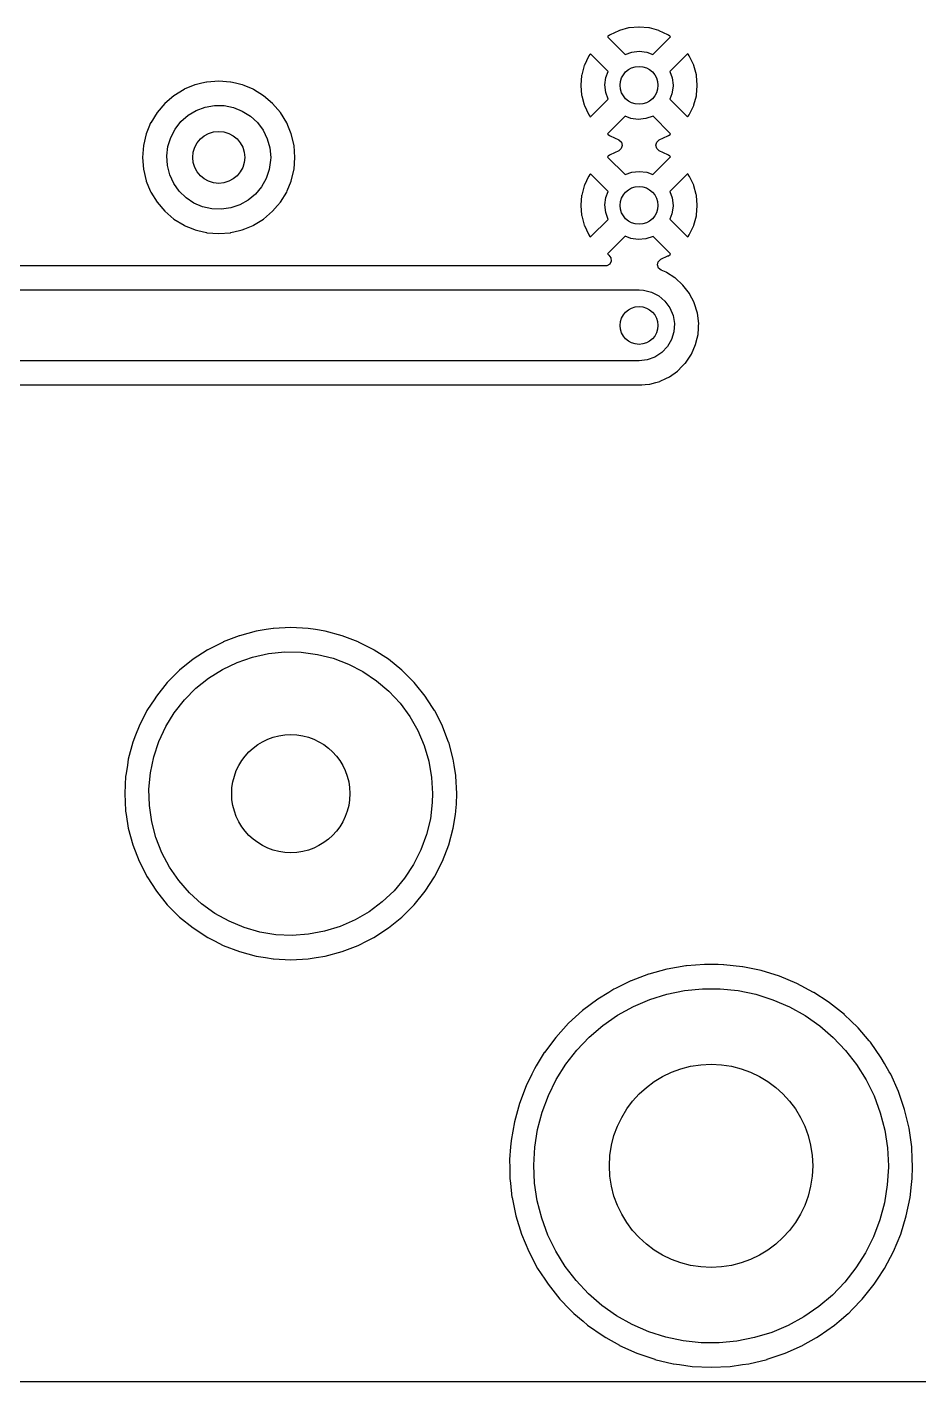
# Model space of a CAD drawing. Extents: x 80 to 223, y -132 to -72.
# Drawn here: x 140.22 to 159.08, y -131.83 to -103.16 of the extents above; entities that cross this region are included whole.
import ezdxf

# ---------------------------------------------------------------- set-up
doc = ezdxf.new("R2010")
doc.units = 0
doc.layers.add('BLACK', color=7, linetype='CONTINUOUS')

msp = doc.modelspace()

# ---------------------------------------------------------------- linework, layer by layer
at = {"layer": 'BLACK', "linetype": 'CONTINUOUS'}
for p, q in [((152.943, -103.181), (152.746, -103.234)), ((152.953, -103.18), (152.943, -103.181)), ((153.157, -103.162), (152.953, -103.18)), ((153.167, -103.162), (153.157, -103.162)), ((153.371, -103.18), (153.167, -103.162)), ((153.381, -103.181), (153.371, -103.18)), ((153.578, -103.234), (153.381, -103.181)), ((152.506, -103.354), (152.498, -103.364)), ((152.498, -103.364), (152.505, -103.378)), ((152.505, -103.378), (152.866, -103.739)), ((152.541, -103.33), (152.506, -103.354)), ((152.551, -103.324), (152.541, -103.33)), ((152.735, -103.238), (152.551, -103.324)), ((152.746, -103.234), (152.735, -103.238)), ((153.457, -103.74), (153.82, -103.377)), ((153.589, -103.238), (153.578, -103.234)), ((153.773, -103.324), (153.589, -103.238)), ((153.783, -103.33), (153.773, -103.324)), ((153.817, -103.353), (153.783, -103.33)), ((153.826, -103.365), (153.817, -103.353)), ((153.82, -103.377), (153.826, -103.365)), ((152.121, -103.739), (152.098, -103.773)), ((152.133, -103.73), (152.121, -103.739)), ((152.145, -103.736), (152.133, -103.73)), ((152.508, -104.099), (152.145, -103.736)), ((152.866, -103.739), (153.007, -103.691)), ((153.007, -103.691), (153.167, -103.674)), ((153.167, -103.674), (153.326, -103.693)), ((153.326, -103.693), (153.457, -103.74)), ((154.178, -103.737), (153.817, -104.098)), ((154.192, -103.73), (154.178, -103.737)), ((154.202, -103.738), (154.192, -103.73)), ((154.226, -103.773), (154.202, -103.738)), ((152.002, -103.978), (151.949, -104.175)), ((152.006, -103.967), (152.002, -103.978)), ((152.092, -103.783), (152.006, -103.967)), ((152.098, -103.773), (152.092, -103.783)), ((154.232, -103.783), (154.226, -103.773)), ((154.318, -103.967), (154.232, -103.783)), ((154.322, -103.978), (154.318, -103.967)), ((154.375, -104.175), (154.322, -103.978)), ((144.015, -104.326), (143.914, -104.35)), ((144.02, -104.324), (144.015, -104.326)), ((144.015, -104.326), (144.015, -104.326)), ((144.272, -104.305), (144.02, -104.324)), ((144.524, -104.324), (144.272, -104.305)), ((144.529, -104.326), (144.524, -104.324)), ((144.63, -104.35), (144.529, -104.326)), ((144.529, -104.326), (144.529, -104.326)), ((151.948, -104.185), (151.93, -104.389)), ((151.949, -104.175), (151.948, -104.185)), ((152.442, -104.384), (152.462, -104.225)), ((152.462, -104.225), (152.508, -104.099)), ((153.817, -104.098), (153.864, -104.234)), ((153.864, -104.234), (153.882, -104.394)), ((154.376, -104.185), (154.375, -104.175)), ((154.394, -104.389), (154.376, -104.185)), ((143.324, -104.613), (143.131, -104.777)), ((143.539, -104.48), (143.324, -104.613)), ((143.544, -104.478), (143.539, -104.48)), ((143.769, -104.385), (143.544, -104.478)), ((143.544, -104.478), (143.544, -104.478)), ((143.773, -104.383), (143.769, -104.385)), ((143.769, -104.385), (143.769, -104.385)), ((143.914, -104.35), (143.773, -104.383)), ((144.771, -104.383), (144.63, -104.35)), ((144.775, -104.385), (144.771, -104.383)), ((144.809, -104.399), (144.775, -104.385)), ((144.775, -104.385), (144.775, -104.385)), ((145, -104.478), (144.809, -104.399)), ((145.005, -104.48), (145, -104.478)), ((145, -104.478), (145, -104.478)), ((145.22, -104.613), (145.005, -104.48)), ((145.413, -104.777), (145.22, -104.613)), ((151.93, -104.389), (151.93, -104.399)), ((151.93, -104.399), (151.948, -104.603)), ((151.948, -104.603), (151.949, -104.613)), ((151.949, -104.613), (152.002, -104.81)), ((152.458, -104.544), (152.442, -104.384)), ((152.506, -104.69), (152.458, -104.544)), ((153.859, -104.573), (153.816, -104.688)), ((153.882, -104.414), (153.859, -104.573)), ((153.882, -104.394), (153.882, -104.414)), ((154.322, -104.81), (154.375, -104.613)), ((154.375, -104.613), (154.376, -104.603)), ((154.376, -104.603), (154.394, -104.399)), ((154.394, -104.399), (154.394, -104.389)), ((143.131, -104.777), (142.967, -104.97)), ((143.798, -104.925), (143.987, -104.855)), ((143.987, -104.855), (144.186, -104.821)), ((144.186, -104.821), (144.387, -104.824)), ((144.387, -104.824), (144.584, -104.863)), ((144.584, -104.863), (144.771, -104.938)), ((145.577, -104.97), (145.413, -104.777)), ((152.002, -104.81), (152.006, -104.821)), ((152.006, -104.821), (152.092, -105.005)), ((152.146, -105.051), (152.506, -104.69)), ((153.816, -104.688), (154.179, -105.052)), ((154.232, -105.005), (154.318, -104.821)), ((154.318, -104.821), (154.322, -104.81)), ((142.832, -105.19), (142.795, -105.281)), ((142.834, -105.185), (142.832, -105.19)), ((142.832, -105.19), (142.832, -105.19)), ((142.967, -104.97), (142.834, -105.185)), ((143.349, -105.319), (143.474, -105.161)), ((143.474, -105.161), (143.625, -105.028)), ((143.625, -105.028), (143.798, -104.925)), ((144.771, -104.938), (144.942, -105.045)), ((144.942, -105.045), (145.089, -105.182)), ((145.089, -105.182), (145.21, -105.343)), ((145.71, -105.185), (145.577, -104.97)), ((145.712, -105.19), (145.71, -105.185)), ((145.749, -105.281), (145.712, -105.19)), ((145.712, -105.19), (145.712, -105.19)), ((152.092, -105.005), (152.098, -105.015)), ((152.098, -105.015), (152.122, -105.05)), ((152.122, -105.05), (152.132, -105.058)), ((152.132, -105.058), (152.146, -105.051)), ((152.867, -105.048), (152.504, -105.411)), ((152.988, -105.093), (152.867, -105.048)), ((153.147, -105.114), (152.988, -105.093)), ((153.307, -105.099), (153.147, -105.114)), ((153.459, -105.05), (153.307, -105.099)), ((153.819, -105.41), (153.459, -105.05)), ((154.179, -105.052), (154.191, -105.058)), ((154.191, -105.058), (154.203, -105.049)), ((154.203, -105.049), (154.226, -105.015)), ((154.226, -105.015), (154.232, -105.005)), ((142.737, -105.419), (142.678, -105.666)), ((142.795, -105.281), (142.737, -105.419)), ((143.256, -105.497), (143.349, -105.319)), ((145.21, -105.343), (145.299, -105.524)), ((145.807, -105.419), (145.749, -105.281)), ((145.807, -105.423), (145.807, -105.419)), ((145.866, -105.666), (145.807, -105.423)), ((152.504, -105.411), (152.498, -105.423)), ((152.498, -105.423), (152.507, -105.435)), ((152.507, -105.435), (152.541, -105.458)), ((152.541, -105.458), (152.551, -105.464)), ((152.551, -105.464), (152.735, -105.55)), ((153.589, -105.55), (153.773, -105.464)), ((153.773, -105.464), (153.783, -105.458)), ((153.783, -105.458), (153.818, -105.434)), ((153.818, -105.434), (153.826, -105.424)), ((153.826, -105.424), (153.819, -105.41)), ((142.678, -105.666), (142.659, -105.918)), ((143.172, -105.889), (143.196, -105.689)), ((143.196, -105.689), (143.256, -105.497)), ((145.299, -105.524), (145.354, -105.718)), ((145.354, -105.718), (145.372, -105.918)), ((145.885, -105.918), (145.866, -105.666)), ((152.735, -105.55), (152.788, -105.597)), ((152.787, -105.733), (152.735, -105.778)), ((152.808, -105.665), (152.787, -105.733)), ((152.788, -105.597), (152.808, -105.665)), ((153.516, -105.663), (153.537, -105.595)), ((153.536, -105.731), (153.516, -105.663)), ((153.589, -105.778), (153.536, -105.731)), ((153.537, -105.595), (153.589, -105.55)), ((142.659, -105.918), (142.678, -106.17)), ((143.186, -106.09), (143.172, -105.889)), ((145.37, -105.976), (145.342, -106.175)), ((145.372, -105.918), (145.37, -105.976)), ((145.866, -106.17), (145.885, -105.918)), ((152.506, -105.894), (152.498, -105.904)), ((152.498, -105.904), (152.505, -105.918)), ((152.505, -105.918), (152.866, -106.279)), ((152.541, -105.87), (152.506, -105.894)), ((152.551, -105.864), (152.541, -105.87)), ((152.735, -105.778), (152.551, -105.864)), ((153.457, -106.28), (153.82, -105.917)), ((153.773, -105.864), (153.589, -105.778)), ((153.783, -105.87), (153.773, -105.864)), ((153.817, -105.893), (153.783, -105.87)), ((153.826, -105.905), (153.817, -105.893)), ((153.82, -105.917), (153.826, -105.905)), ((142.678, -106.17), (142.737, -106.417)), ((143.235, -106.285), (143.186, -106.09)), ((143.319, -106.468), (143.235, -106.285)), ((145.342, -106.175), (145.277, -106.365)), ((145.807, -106.417), (145.866, -106.17)), ((152.092, -106.323), (152.006, -106.507)), ((152.098, -106.313), (152.092, -106.323)), ((152.121, -106.279), (152.098, -106.313)), ((152.133, -106.27), (152.121, -106.279)), ((152.145, -106.276), (152.133, -106.27)), ((152.508, -106.639), (152.145, -106.276)), ((152.866, -106.279), (153.007, -106.231)), ((153.007, -106.231), (153.167, -106.214)), ((153.167, -106.214), (153.326, -106.233)), ((153.326, -106.233), (153.457, -106.28)), ((154.178, -106.277), (153.817, -106.638)), ((154.192, -106.27), (154.178, -106.277)), ((154.202, -106.278), (154.192, -106.27)), ((154.226, -106.313), (154.202, -106.278)), ((154.232, -106.323), (154.226, -106.313)), ((154.318, -106.507), (154.232, -106.323)), ((142.737, -106.417), (142.739, -106.421)), ((142.739, -106.421), (142.739, -106.421)), ((142.739, -106.421), (142.823, -106.624)), ((142.823, -106.624), (142.834, -106.651)), ((143.436, -106.632), (143.319, -106.468)), ((145.179, -106.541), (145.05, -106.696)), ((145.277, -106.365), (145.179, -106.541)), ((145.71, -106.651), (145.721, -106.624)), ((145.721, -106.624), (145.805, -106.421)), ((145.805, -106.421), (145.807, -106.417)), ((145.805, -106.421), (145.805, -106.421)), ((152.002, -106.518), (151.949, -106.715)), ((152.006, -106.507), (152.002, -106.518)), ((154.322, -106.518), (154.318, -106.507)), ((154.371, -106.702), (154.322, -106.518)), ((142.834, -106.651), (142.967, -106.866)), ((142.967, -106.866), (143.131, -107.059)), ((143.58, -106.773), (143.436, -106.632)), ((143.747, -106.885), (143.58, -106.773)), ((143.932, -106.964), (143.747, -106.885)), ((144.895, -106.825), (144.719, -106.923)), ((145.05, -106.696), (144.895, -106.825)), ((145.515, -106.939), (145.577, -106.866)), ((145.577, -106.866), (145.71, -106.651)), ((151.948, -106.725), (151.93, -106.929)), ((151.949, -106.715), (151.948, -106.725)), ((152.442, -106.924), (152.462, -106.765)), ((152.462, -106.765), (152.508, -106.639)), ((153.817, -106.638), (153.864, -106.774)), ((153.864, -106.774), (153.882, -106.934)), ((154.375, -106.715), (154.371, -106.702)), ((154.376, -106.725), (154.375, -106.715)), ((154.394, -106.929), (154.376, -106.725)), ((143.131, -107.059), (143.324, -107.223)), ((144.128, -107.009), (143.932, -106.964)), ((144.33, -107.016), (144.128, -107.009)), ((144.529, -106.988), (144.33, -107.016)), ((144.719, -106.923), (144.529, -106.988)), ((145.22, -107.223), (145.413, -107.059)), ((145.413, -107.059), (145.515, -106.939)), ((151.93, -106.929), (151.93, -106.939)), ((151.93, -106.939), (151.948, -107.143)), ((151.948, -107.143), (151.949, -107.153)), ((151.949, -107.153), (152.002, -107.35)), ((152.458, -107.084), (152.442, -106.924)), ((152.506, -107.23), (152.458, -107.084)), ((153.859, -107.113), (153.816, -107.228)), ((153.882, -106.954), (153.859, -107.113)), ((153.882, -106.934), (153.882, -106.954)), ((154.322, -107.35), (154.375, -107.153)), ((154.375, -107.153), (154.376, -107.143)), ((154.376, -107.143), (154.394, -106.939)), ((154.394, -106.939), (154.394, -106.929)), ((143.324, -107.223), (143.539, -107.356)), ((143.539, -107.356), (143.544, -107.358)), ((143.544, -107.358), (143.544, -107.358)), ((143.544, -107.358), (143.721, -107.431)), ((143.721, -107.431), (143.773, -107.453)), ((143.773, -107.453), (143.83, -107.466)), ((143.83, -107.466), (144.015, -107.51)), ((144.529, -107.51), (144.714, -107.466)), ((144.714, -107.466), (144.771, -107.453)), ((144.771, -107.453), (144.823, -107.431)), ((144.823, -107.431), (145, -107.358)), ((145, -107.358), (145.005, -107.356)), ((145, -107.358), (145, -107.358)), ((145.005, -107.356), (145.22, -107.223)), ((152.002, -107.35), (152.006, -107.361)), ((152.006, -107.361), (152.092, -107.545)), ((152.146, -107.591), (152.506, -107.23)), ((153.816, -107.228), (154.179, -107.592)), ((154.232, -107.545), (154.318, -107.361)), ((154.318, -107.361), (154.322, -107.35)), ((144.015, -107.51), (144.015, -107.51)), ((144.015, -107.51), (144.02, -107.512)), ((144.02, -107.512), (144.272, -107.531)), ((144.272, -107.531), (144.524, -107.512)), ((144.524, -107.512), (144.529, -107.51)), ((144.529, -107.51), (144.529, -107.51)), ((152.092, -107.545), (152.098, -107.555)), ((152.098, -107.555), (152.122, -107.59)), ((152.122, -107.59), (152.132, -107.598)), ((152.132, -107.598), (152.146, -107.591)), ((152.867, -107.588), (152.504, -107.951)), ((152.988, -107.633), (152.867, -107.588)), ((153.147, -107.654), (152.988, -107.633)), ((153.307, -107.639), (153.147, -107.654)), ((153.459, -107.59), (153.307, -107.639)), ((153.819, -107.95), (153.459, -107.59)), ((154.179, -107.592), (154.191, -107.598)), ((154.191, -107.598), (154.203, -107.589)), ((154.203, -107.589), (154.226, -107.555)), ((154.226, -107.555), (154.232, -107.545)), ((152.504, -107.951), (152.498, -107.963)), ((152.498, -107.963), (152.507, -107.975)), ((152.507, -107.975), (152.524, -107.986)), ((152.524, -107.986), (152.568, -108.042)), ((152.568, -108.042), (152.576, -108.112)), ((153.623, -108.074), (153.773, -108.004)), ((153.773, -108.004), (153.783, -107.998)), ((153.783, -107.998), (153.818, -107.974)), ((153.818, -107.974), (153.826, -107.964)), ((153.826, -107.964), (153.819, -107.95)), ((152.452, -108.215), (138.815, -108.215)), ((152.482, -108.212), (152.452, -108.215)), ((152.543, -108.176), (152.482, -108.212)), ((152.576, -108.112), (152.543, -108.176)), ((153.55, -108.194), (153.567, -108.125)), ((153.573, -108.261), (153.55, -108.194)), ((153.567, -108.125), (153.623, -108.074)), ((153.629, -108.305), (153.573, -108.261)), ((153.736, -108.348), (153.629, -108.305)), ((153.74, -108.351), (153.736, -108.348)), ((153.921, -108.465), (153.74, -108.351)), ((153.926, -108.468), (153.921, -108.465)), ((153.921, -108.465), (153.921, -108.465)), ((154.092, -108.619), (153.926, -108.468)), ((154.229, -108.797), (154.092, -108.619)), ((138.724, -108.724), (153.162, -108.724)), ((153.162, -108.724), (153.255, -108.73)), ((153.255, -108.73), (153.423, -108.771)), ((153.423, -108.771), (153.578, -108.85)), ((153.578, -108.85), (153.711, -108.963)), ((154.231, -108.802), (154.229, -108.797)), ((154.329, -108.99), (154.231, -108.802)), ((154.231, -108.802), (154.231, -108.802)), ((153.711, -108.963), (153.813, -109.102)), ((153.813, -109.102), (153.881, -109.262)), ((154.332, -108.997), (154.329, -108.99)), ((154.398, -109.211), (154.332, -108.997)), ((153.881, -109.262), (153.911, -109.433)), ((153.911, -109.433), (153.9, -109.607)), ((154.425, -109.434), (154.398, -109.211)), ((154.419, -109.541), (154.423, -109.474)), ((154.423, -109.474), (154.425, -109.44)), ((154.425, -109.44), (154.425, -109.434)), ((154.425, -109.44), (154.425, -109.44)), ((153.85, -109.773), (153.763, -109.923)), ((153.9, -109.607), (153.85, -109.773)), ((154.36, -109.877), (154.392, -109.741)), ((154.392, -109.741), (154.411, -109.664)), ((154.411, -109.664), (154.412, -109.659)), ((154.411, -109.664), (154.411, -109.664)), ((154.412, -109.659), (154.419, -109.541)), ((153.643, -110.049), (153.498, -110.145)), ((153.763, -109.923), (153.643, -110.049)), ((154.269, -110.083), (154.36, -109.877)), ((153.162, -110.224), (139.035, -110.224)), ((153.335, -110.204), (153.162, -110.224)), ((153.498, -110.145), (153.335, -110.204)), ((153.988, -110.431), (154.063, -110.353)), ((154.063, -110.353), (154.14, -110.273)), ((154.14, -110.273), (154.144, -110.269)), ((154.14, -110.273), (154.14, -110.273)), ((154.144, -110.269), (154.269, -110.083)), ((153.608, -110.656), (153.728, -110.599)), ((153.728, -110.599), (153.805, -110.562)), ((153.805, -110.562), (153.974, -110.44)), ((153.974, -110.44), (153.983, -110.434)), ((153.983, -110.434), (153.988, -110.431)), ((139.297, -110.733), (153.219, -110.733)), ((153.219, -110.733), (153.222, -110.732)), ((153.222, -110.732), (153.293, -110.726)), ((153.222, -110.732), (153.222, -110.732)), ((153.293, -110.726), (153.386, -110.718)), ((153.386, -110.718), (153.391, -110.716)), ((153.391, -110.716), (153.519, -110.681)), ((153.391, -110.716), (153.391, -110.716)), ((153.519, -110.681), (153.602, -110.658)), ((153.602, -110.658), (153.608, -110.656)), ((153.608, -110.656), (153.608, -110.656)), ((144.65, -116.062), (144.367, -116.17)), ((144.707, -116.04), (144.65, -116.062)), ((144.71, -116.039), (144.707, -116.04)), ((144.707, -116.04), (144.707, -116.04)), ((145.066, -115.943), (144.71, -116.039)), ((145.274, -115.91), (145.066, -115.943)), ((145.426, -115.886), (145.274, -115.91)), ((145.429, -115.886), (145.426, -115.886)), ((145.426, -115.886), (145.426, -115.886)), ((145.796, -115.867), (145.429, -115.886)), ((146.163, -115.886), (145.796, -115.867)), ((146.166, -115.886), (146.163, -115.886)), ((146.318, -115.91), (146.166, -115.886)), ((146.166, -115.886), (146.166, -115.886)), ((146.526, -115.943), (146.318, -115.91)), ((146.882, -116.039), (146.526, -115.943)), ((146.885, -116.04), (146.882, -116.039)), ((146.942, -116.062), (146.885, -116.04)), ((146.885, -116.04), (146.885, -116.04)), ((147.225, -116.17), (146.942, -116.062)), ((144.031, -116.343), (143.731, -116.538)), ((144.037, -116.339), (144.031, -116.343)), ((144.039, -116.337), (144.037, -116.339)), ((144.037, -116.339), (144.037, -116.339)), ((144.042, -116.336), (144.039, -116.337)), ((144.364, -116.172), (144.042, -116.336)), ((144.042, -116.336), (144.042, -116.336)), ((144.367, -116.17), (144.364, -116.172)), ((147.228, -116.172), (147.225, -116.17)), ((147.55, -116.336), (147.228, -116.172)), ((147.553, -116.337), (147.55, -116.336)), ((147.55, -116.336), (147.55, -116.336)), ((147.555, -116.339), (147.553, -116.337)), ((147.561, -116.343), (147.555, -116.339)), ((147.555, -116.339), (147.555, -116.339)), ((147.861, -116.538), (147.561, -116.343)), ((143.731, -116.538), (143.445, -116.769)), ((144.351, -116.751), (144.662, -116.602)), ((144.662, -116.602), (144.989, -116.491)), ((144.989, -116.491), (145.327, -116.417)), ((145.327, -116.417), (145.67, -116.383)), ((145.67, -116.383), (146.016, -116.388)), ((146.016, -116.388), (146.358, -116.433)), ((146.358, -116.433), (146.693, -116.517)), ((146.693, -116.517), (147.016, -116.639)), ((147.016, -116.639), (147.323, -116.798)), ((148.147, -116.769), (147.861, -116.538)), ((143.445, -116.769), (143.185, -117.029)), ((143.789, -117.151), (144.058, -116.935)), ((144.058, -116.935), (144.351, -116.751)), ((147.323, -116.798), (147.61, -116.99)), ((148.407, -117.029), (148.147, -116.769)), ((143.185, -117.029), (142.954, -117.315)), ((143.546, -117.396), (143.789, -117.151)), ((147.61, -116.99), (147.872, -117.215)), ((147.872, -117.215), (148.108, -117.468)), ((148.437, -117.066), (148.407, -117.029)), ((148.638, -117.315), (148.437, -117.066)), ((142.903, -117.393), (142.768, -117.6)), ((142.954, -117.315), (142.903, -117.393)), ((143.333, -117.668), (143.546, -117.396)), ((148.108, -117.468), (148.312, -117.746)), ((148.689, -117.393), (148.638, -117.315)), ((148.824, -117.6), (148.689, -117.393)), ((142.752, -117.626), (142.624, -117.876)), ((142.753, -117.623), (142.752, -117.626)), ((142.752, -117.626), (142.752, -117.626)), ((142.768, -117.6), (142.753, -117.623)), ((143.152, -117.962), (143.333, -117.668)), ((148.312, -117.746), (148.483, -118.046)), ((148.839, -117.623), (148.824, -117.6)), ((148.84, -117.626), (148.839, -117.623)), ((148.968, -117.876), (148.84, -117.626)), ((148.84, -117.626), (148.84, -117.626)), ((142.586, -117.951), (142.514, -118.14)), ((142.624, -117.876), (142.586, -117.951)), ((143.007, -118.276), (143.152, -117.962)), ((148.483, -118.046), (148.619, -118.364)), ((149.006, -117.951), (148.968, -117.876)), ((149.078, -118.14), (149.006, -117.951)), ((142.455, -118.294), (142.359, -118.65)), ((142.457, -118.288), (142.455, -118.294)), ((142.514, -118.14), (142.457, -118.288)), ((142.898, -118.604), (143.007, -118.276)), ((148.619, -118.364), (148.717, -118.695)), ((149.135, -118.288), (149.078, -118.14)), ((149.137, -118.294), (149.135, -118.288)), ((149.233, -118.65), (149.137, -118.294)), ((142.359, -118.65), (142.339, -118.776)), ((142.828, -118.942), (142.898, -118.604)), ((149.253, -118.776), (149.233, -118.65)), ((142.339, -118.776), (142.305, -118.995)), ((142.797, -119.286), (142.828, -118.942)), ((148.717, -118.695), (148.776, -119.035)), ((149.287, -118.995), (149.253, -118.776)), ((142.302, -119.013), (142.283, -119.38)), ((142.305, -118.995), (142.302, -119.013)), ((148.776, -119.035), (148.796, -119.38)), ((149.29, -119.013), (149.287, -118.995)), ((149.309, -119.38), (149.29, -119.013)), ((142.283, -119.38), (142.302, -119.747)), ((142.807, -119.631), (142.797, -119.286)), ((148.796, -119.38), (148.79, -119.568)), ((149.298, -119.601), (149.309, -119.38)), ((142.302, -119.747), (142.302, -119.75)), ((142.302, -119.75), (142.302, -119.75)), ((142.302, -119.75), (142.314, -119.824)), ((142.855, -119.973), (142.807, -119.631)), ((148.79, -119.568), (148.749, -119.911)), ((149.278, -119.824), (149.29, -119.75)), ((149.29, -119.747), (149.298, -119.601)), ((149.29, -119.75), (149.29, -119.747)), ((149.29, -119.75), (149.29, -119.75)), ((142.314, -119.824), (142.359, -120.11)), ((142.943, -120.307), (142.855, -119.973)), ((148.749, -119.911), (148.668, -120.247)), ((149.233, -120.11), (149.278, -119.824)), ((142.359, -120.11), (142.455, -120.466)), ((143.068, -120.629), (142.943, -120.307)), ((148.668, -120.247), (148.549, -120.571)), ((149.137, -120.466), (149.233, -120.11)), ((142.455, -120.466), (142.586, -120.809)), ((143.23, -120.934), (143.068, -120.629)), ((148.549, -120.571), (148.394, -120.88)), ((149.006, -120.809), (149.137, -120.466)), ((142.586, -120.809), (142.588, -120.812)), ((142.588, -120.812), (142.749, -121.129)), ((143.426, -121.219), (143.23, -120.934)), ((148.394, -120.88), (148.204, -121.169)), ((148.843, -121.129), (149.004, -120.812)), ((149.004, -120.812), (149.006, -120.809)), ((142.749, -121.129), (142.753, -121.137)), ((142.753, -121.137), (142.755, -121.139)), ((142.755, -121.139), (142.755, -121.139)), ((142.755, -121.139), (142.756, -121.141)), ((142.756, -121.141), (142.954, -121.445)), ((143.653, -121.479), (143.426, -121.219)), ((148.204, -121.169), (147.983, -121.434)), ((148.638, -121.445), (148.836, -121.141)), ((148.836, -121.141), (148.837, -121.139)), ((148.837, -121.139), (148.839, -121.137)), ((148.837, -121.139), (148.837, -121.139)), ((148.839, -121.137), (148.843, -121.129)), ((142.954, -121.445), (143.185, -121.731)), ((143.908, -121.711), (143.653, -121.479)), ((147.983, -121.434), (147.732, -121.671)), ((148.407, -121.731), (148.638, -121.445)), ((143.185, -121.731), (143.445, -121.991)), ((144.189, -121.913), (143.908, -121.711)), ((147.732, -121.671), (147.456, -121.879)), ((148.147, -121.991), (148.407, -121.731)), ((143.445, -121.991), (143.731, -122.222)), ((144.49, -122.081), (144.189, -121.913)), ((144.809, -122.213), (144.49, -122.081)), ((147.158, -122.053), (146.842, -122.192)), ((147.456, -121.879), (147.158, -122.053)), ((147.861, -122.222), (148.147, -121.991)), ((143.731, -122.222), (144.039, -122.423)), ((145.142, -122.308), (144.809, -122.213)), ((145.482, -122.364), (145.142, -122.308)), ((145.827, -122.38), (145.482, -122.364)), ((146.172, -122.356), (145.827, -122.38)), ((146.512, -122.293), (146.172, -122.356)), ((146.842, -122.192), (146.512, -122.293)), ((147.553, -122.423), (147.861, -122.222)), ((144.039, -122.423), (144.042, -122.424)), ((144.042, -122.424), (144.042, -122.424)), ((144.042, -122.424), (144.182, -122.496)), ((144.182, -122.496), (144.367, -122.59)), ((144.367, -122.59), (144.71, -122.721)), ((146.882, -122.721), (147.225, -122.59)), ((147.225, -122.59), (147.41, -122.496)), ((147.41, -122.496), (147.55, -122.424)), ((147.55, -122.424), (147.553, -122.423)), ((147.55, -122.424), (147.55, -122.424)), ((144.71, -122.721), (145.066, -122.817)), ((145.066, -122.817), (145.259, -122.847)), ((145.259, -122.847), (145.426, -122.874)), ((145.426, -122.874), (145.426, -122.874)), ((145.426, -122.874), (145.429, -122.874)), ((145.429, -122.874), (145.796, -122.893)), ((145.796, -122.893), (146.163, -122.874)), ((146.163, -122.874), (146.166, -122.874)), ((146.166, -122.874), (146.333, -122.847)), ((146.166, -122.874), (146.166, -122.874)), ((146.333, -122.847), (146.526, -122.817)), ((146.526, -122.817), (146.882, -122.721)), ((153.366, -123.2), (152.996, -123.34)), ((153.369, -123.199), (153.366, -123.2)), ((153.366, -123.2), (153.366, -123.2)), ((153.371, -123.199), (153.369, -123.199)), ((153.753, -123.094), (153.371, -123.199)), ((153.371, -123.199), (153.371, -123.199)), ((153.756, -123.093), (153.753, -123.094)), ((153.753, -123.094), (153.753, -123.094)), ((154.152, -123.024), (153.756, -123.093)), ((154.165, -123.023), (154.152, -123.024)), ((154.549, -122.993), (154.165, -123.023)), ((154.552, -122.993), (154.549, -122.993)), ((154.549, -122.993), (154.549, -122.993)), ((154.838, -122.997), (154.552, -122.993)), ((154.951, -122.999), (154.838, -122.997)), ((154.954, -122.999), (154.951, -122.999)), ((154.951, -122.999), (154.951, -122.999)), ((155.353, -123.043), (154.954, -122.999)), ((155.356, -123.044), (155.353, -123.043)), ((155.743, -123.124), (155.356, -123.044)), ((155.356, -123.044), (155.356, -123.044)), ((155.746, -123.125), (155.743, -123.124)), ((155.743, -123.124), (155.743, -123.124)), ((156.13, -123.243), (155.746, -123.125)), ((156.501, -123.396), (156.13, -123.243)), ((152.63, -123.52), (152.521, -123.586)), ((152.632, -123.518), (152.63, -123.52)), ((152.63, -123.52), (152.63, -123.52)), ((152.663, -123.503), (152.632, -123.518)), ((152.99, -123.343), (152.663, -123.503)), ((152.993, -123.341), (152.99, -123.343)), ((152.99, -123.343), (152.99, -123.343)), ((152.996, -123.34), (152.993, -123.341)), ((154.125, -123.546), (154.503, -123.508)), ((154.503, -123.508), (154.882, -123.509)), ((154.882, -123.509), (155.26, -123.548)), ((156.856, -123.584), (156.501, -123.396)), ((152.29, -123.728), (151.968, -123.969)), ((152.521, -123.586), (152.29, -123.728)), ((153.042, -123.884), (153.391, -123.735)), ((153.391, -123.735), (153.753, -123.622)), ((153.753, -123.622), (154.125, -123.546)), ((155.26, -123.548), (155.631, -123.625)), ((155.631, -123.625), (155.993, -123.739)), ((155.993, -123.739), (156.342, -123.889)), ((156.859, -123.586), (156.856, -123.584)), ((157.164, -123.786), (156.859, -123.586)), ((156.859, -123.586), (156.859, -123.586)), ((157.192, -123.805), (157.164, -123.786)), ((157.505, -124.056), (157.192, -123.805)), ((151.968, -123.969), (151.671, -124.239)), ((152.398, -124.283), (152.71, -124.067)), ((152.71, -124.067), (153.042, -123.884)), ((156.342, -123.889), (156.673, -124.074)), ((156.673, -124.074), (156.984, -124.291)), ((157.508, -124.058), (157.505, -124.056)), ((157.639, -124.185), (157.508, -124.058)), ((157.508, -124.058), (157.508, -124.058)), ((151.671, -124.239), (151.401, -124.536)), ((152.109, -124.529), (152.398, -124.283)), ((156.984, -124.291), (157.272, -124.538)), ((157.794, -124.336), (157.639, -124.185)), ((157.796, -124.338), (157.794, -124.336)), ((158.031, -124.613), (157.796, -124.338)), ((151.401, -124.536), (151.16, -124.858)), ((151.847, -124.804), (152.109, -124.529)), ((157.272, -124.538), (157.533, -124.814)), ((158.055, -124.641), (158.031, -124.613)), ((158.286, -124.97), (158.055, -124.641)), ((151.158, -124.86), (150.988, -125.139)), ((151.16, -124.858), (151.158, -124.86)), ((151.614, -125.103), (151.847, -124.804)), ((157.533, -124.814), (157.765, -125.114)), ((158.354, -125.09), (158.286, -124.97)), ((150.949, -125.203), (150.892, -125.318)), ((150.95, -125.2), (150.949, -125.203)), ((150.949, -125.203), (150.949, -125.203)), ((150.988, -125.139), (150.95, -125.2)), ((151.413, -125.425), (151.614, -125.103)), ((157.765, -125.114), (157.966, -125.436)), ((158.454, -125.265), (158.354, -125.09)), ((150.892, -125.318), (150.773, -125.561)), ((151.244, -125.765), (151.413, -125.425)), ((157.966, -125.436), (158.133, -125.777)), ((158.485, -125.318), (158.454, -125.265)), ((158.65, -125.685), (158.485, -125.318)), ((150.772, -125.564), (150.632, -125.934)), ((150.773, -125.561), (150.772, -125.564)), ((150.772, -125.564), (150.772, -125.564)), ((151.112, -126.12), (151.244, -125.765)), ((158.133, -125.777), (158.264, -126.133)), ((158.78, -126.065), (158.65, -125.685)), ((150.631, -125.939), (150.526, -126.321)), ((150.632, -125.934), (150.631, -125.937)), ((150.631, -125.937), (150.631, -125.939)), ((150.631, -125.939), (150.631, -125.939)), ((150.632, -125.934), (150.632, -125.934)), ((151.015, -126.487), (151.112, -126.12)), ((158.874, -126.455), (158.78, -126.065)), ((150.525, -126.324), (150.456, -126.72)), ((150.526, -126.321), (150.525, -126.324)), ((150.526, -126.321), (150.526, -126.321)), ((158.264, -126.133), (158.359, -126.5)), ((150.957, -126.862), (151.015, -126.487)), ((158.359, -126.5), (158.417, -126.875)), ((158.93, -126.853), (158.874, -126.455)), ((150.446, -126.85), (150.425, -127.12)), ((150.456, -126.723), (150.446, -126.85)), ((150.456, -126.72), (150.456, -126.723)), ((150.936, -127.241), (150.957, -126.862)), ((158.417, -126.875), (158.436, -127.254)), ((158.943, -127.12), (158.93, -126.853)), ((150.425, -127.12), (150.428, -127.301)), ((150.954, -127.62), (150.936, -127.241)), ((158.436, -127.254), (158.436, -127.28)), ((158.949, -127.254), (158.943, -127.12)), ((158.948, -127.288), (158.949, -127.254)), ((150.428, -127.301), (150.431, -127.497)), ((150.431, -127.497), (150.431, -127.522)), ((150.431, -127.522), (150.431, -127.525)), ((150.431, -127.525), (150.442, -127.624)), ((158.436, -127.28), (158.414, -127.659)), ((158.926, -127.652), (158.941, -127.524)), ((158.941, -127.519), (158.948, -127.288)), ((158.941, -127.522), (158.941, -127.519)), ((158.941, -127.519), (158.941, -127.519)), ((158.941, -127.524), (158.941, -127.522)), ((158.941, -127.524), (158.941, -127.524)), ((150.442, -127.624), (150.475, -127.921)), ((151.01, -127.995), (150.954, -127.62)), ((158.414, -127.659), (158.354, -128.034)), ((158.897, -127.921), (158.926, -127.652)), ((150.475, -127.921), (150.476, -127.924)), ((150.476, -127.924), (150.476, -127.924)), ((150.476, -127.924), (150.556, -128.311)), ((151.104, -128.363), (151.01, -127.995)), ((158.354, -128.034), (158.256, -128.4)), ((158.816, -128.311), (158.896, -127.924)), ((158.896, -127.924), (158.897, -127.921)), ((158.896, -127.924), (158.896, -127.924)), ((150.556, -128.311), (150.557, -128.314)), ((150.557, -128.314), (150.675, -128.698)), ((151.234, -128.719), (151.104, -128.363)), ((158.256, -128.4), (158.122, -128.755)), ((158.697, -128.698), (158.815, -128.314)), ((158.815, -128.314), (158.816, -128.311)), ((150.675, -128.698), (150.828, -129.069)), ((158.544, -129.069), (158.697, -128.698)), ((151.4, -129.061), (151.234, -128.719)), ((158.122, -128.755), (157.953, -129.095)), ((150.828, -129.069), (151.016, -129.424)), ((151.599, -129.383), (151.4, -129.061)), ((157.953, -129.095), (157.75, -129.416)), ((158.356, -129.424), (158.544, -129.069)), ((151.016, -129.424), (151.018, -129.427)), ((151.018, -129.427), (151.018, -129.427)), ((151.018, -129.427), (151.167, -129.653)), ((151.83, -129.684), (151.599, -129.383)), ((157.75, -129.416), (157.516, -129.714)), ((158.205, -129.653), (158.354, -129.427)), ((158.354, -129.427), (158.356, -129.424)), ((158.354, -129.427), (158.354, -129.427)), ((151.167, -129.653), (151.237, -129.76)), ((151.237, -129.76), (151.488, -130.073)), ((152.09, -129.961), (151.83, -129.684)), ((157.516, -129.714), (157.253, -129.988)), ((157.884, -130.073), (158.135, -129.76)), ((158.135, -129.76), (158.205, -129.653)), ((151.488, -130.073), (151.49, -130.076)), ((151.49, -130.076), (151.49, -130.076)), ((151.49, -130.076), (151.699, -130.291)), ((152.377, -130.209), (152.09, -129.961)), ((157.253, -129.988), (156.964, -130.233)), ((157.673, -130.291), (157.882, -130.076)), ((157.882, -130.076), (157.884, -130.073)), ((157.882, -130.076), (157.882, -130.076)), ((151.699, -130.291), (151.768, -130.362)), ((151.768, -130.362), (151.785, -130.377)), ((151.785, -130.377), (151.978, -130.541)), ((152.688, -130.427), (152.377, -130.209)), ((156.964, -130.233), (156.651, -130.448)), ((157.394, -130.541), (157.587, -130.377)), ((157.587, -130.377), (157.604, -130.362)), ((157.604, -130.362), (157.673, -130.291)), ((151.978, -130.541), (152.073, -130.623)), ((152.073, -130.623), (152.402, -130.854)), ((153.019, -130.613), (152.688, -130.427)), ((153.367, -130.764), (153.019, -130.613)), ((156.318, -130.63), (155.969, -130.778)), ((156.651, -130.448), (156.318, -130.63)), ((156.97, -130.854), (157.299, -130.623)), ((157.299, -130.623), (157.394, -130.541)), ((152.402, -130.854), (152.459, -130.886)), ((152.459, -130.886), (152.748, -131.051)), ((153.728, -130.88), (153.367, -130.764)), ((154.099, -130.958), (153.728, -130.88)), ((154.477, -130.998), (154.099, -130.958)), ((155.234, -130.964), (154.856, -131)), ((155.606, -130.889), (155.234, -130.964)), ((155.969, -130.778), (155.606, -130.889)), ((156.624, -131.051), (156.913, -130.886)), ((156.913, -130.886), (156.97, -130.854)), ((152.748, -131.051), (152.748, -131.051)), ((152.748, -131.051), (152.75, -131.053)), ((152.75, -131.053), (153.117, -131.218)), ((153.117, -131.218), (153.497, -131.348)), ((154.856, -131), (154.477, -130.998)), ((155.875, -131.348), (156.255, -131.218)), ((156.255, -131.218), (156.622, -131.053)), ((156.622, -131.053), (156.624, -131.051)), ((156.624, -131.051), (156.624, -131.051)), ((153.497, -131.348), (153.499, -131.349)), ((153.499, -131.349), (153.499, -131.349)), ((153.499, -131.349), (153.884, -131.441)), ((153.884, -131.441), (153.884, -131.441)), ((153.884, -131.441), (153.887, -131.442)), ((153.887, -131.442), (153.89, -131.442)), ((153.89, -131.442), (153.89, -131.442)), ((153.89, -131.442), (154.021, -131.461)), ((154.021, -131.461), (154.285, -131.498)), ((154.285, -131.498), (154.686, -131.517)), ((154.686, -131.517), (155.087, -131.498)), ((155.087, -131.498), (155.351, -131.461)), ((155.351, -131.461), (155.482, -131.442)), ((155.482, -131.442), (155.482, -131.442)), ((155.482, -131.442), (155.485, -131.442)), ((155.485, -131.442), (155.488, -131.441)), ((155.488, -131.441), (155.873, -131.349)), ((155.488, -131.441), (155.488, -131.441)), ((155.873, -131.349), (155.875, -131.348)), ((155.873, -131.349), (155.873, -131.349)), ((218.144, -131.826), (84.8854, -131.826))]:
    msp.add_line(p, q, dxfattribs=at)
at = {"layer": 'BLACK'}
for centre, radius in [((153.162, -104.394), 0.4), ((144.272, -105.918), 0.55), ((153.162, -106.934), 0.4), ((153.162, -109.474), 0.4), ((145.796, -119.38), 1.25), ((154.686, -127.254), 2.15)]:
    msp.add_circle(centre, radius, dxfattribs=at)

doc.saveas('drawing.dxf')
